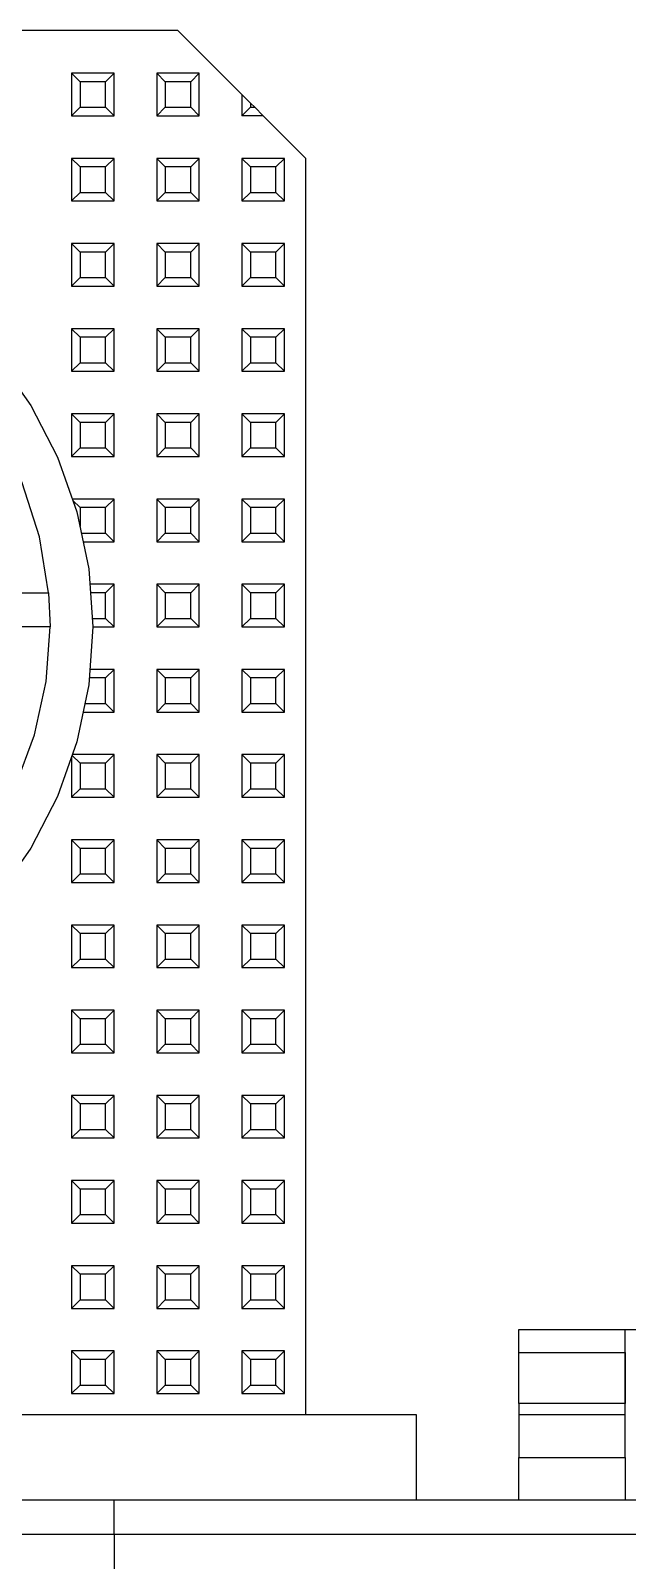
# Model space of a CAD drawing. Header units: millimetres. Extents: x 0 to 156, y 0 to 155.
# Drawn here: x 86.54 to 100.55, y 119.08 to 155 of the extents above; entities that cross this region are included whole.
import ezdxf

# ---------------------------------------------------------------- set-up
doc = ezdxf.new("R2010")
doc.units = ezdxf.units.MM

# ---------------------------------------------------------------- blocks, each defined once
blk = doc.blocks.new('CHINT_70dbcf6fe7c4519691b3c42ff544d895_FACE_0')
at = {"color": 141, "linetype": 'Continuous', "true_color": 0x40d9ff}
for p, q in [((87.7, 153.8), (87.5, 154)), ((87.5, 154), (87.5, 153)), ((88.5, 154), (87.5, 154)), ((87.7, 153.8), (87.7, 153.2)), ((88.3, 153.8), (87.7, 153.8)), ((88.3, 153.8), (88.5, 154)), ((88.3, 153.2), (88.3, 153.8)), ((88.5, 153), (88.5, 154)), ((89.7, 153.8), (89.5, 154)), ((89.5, 154), (89.5, 153)), ((90.5, 154), (89.5, 154)), ((89.7, 153.8), (89.7, 153.2)), ((90.3, 153.8), (89.7, 153.8)), ((90.3, 153.8), (90.5, 154)), ((90.3, 153.2), (90.3, 153.8)), ((90.5, 153), (90.5, 154)), ((87.7, 153.2), (87.5, 153)), ((87.7, 153.2), (88.3, 153.2)), ((88.3, 153.2), (88.5, 153)), ((89.7, 153.2), (89.5, 153)), ((89.7, 153.2), (90.3, 153.2)), ((90.3, 153.2), (90.5, 153)), ((91.7, 153.2), (91.5, 153)), ((91.7, 153.3), (91.7, 153.2)), ((91.7, 153.3), (91.8, 153.2)), ((91.7, 153.2), (91.8, 153.2)), ((87.5, 153), (88.5, 153)), ((89.5, 153), (90.5, 153)), ((87.7, 151.8), (87.5, 152)), ((87.5, 152), (87.5, 151)), ((88.5, 152), (87.5, 152)), ((88.3, 151.8), (88.5, 152)), ((88.5, 151), (88.5, 152)), ((89.7, 151.8), (89.5, 152)), ((89.5, 152), (89.5, 151)), ((90.5, 152), (89.5, 152)), ((90.3, 151.8), (90.5, 152)), ((90.5, 151), (90.5, 152)), ((91.7, 151.8), (91.5, 152)), ((91.5, 152), (91.5, 151)), ((92.5, 152), (91.5, 152)), ((92.3, 151.8), (92.5, 152)), ((92.5, 151), (92.5, 152)), ((87.7, 151.8), (87.7, 151.2)), ((88.3, 151.8), (87.7, 151.8)), ((88.3, 151.2), (88.3, 151.8)), ((89.7, 151.8), (89.7, 151.2)), ((90.3, 151.8), (89.7, 151.8)), ((90.3, 151.2), (90.3, 151.8)), ((91.7, 151.8), (91.7, 151.2)), ((92.3, 151.8), (91.7, 151.8)), ((92.3, 151.2), (92.3, 151.8)), ((87.7, 151.2), (87.5, 151)), ((87.5, 151), (88.5, 151)), ((87.7, 151.2), (88.3, 151.2)), ((88.3, 151.2), (88.5, 151)), ((89.7, 151.2), (89.5, 151)), ((89.5, 151), (90.5, 151)), ((89.7, 151.2), (90.3, 151.2)), ((90.3, 151.2), (90.5, 151)), ((91.7, 151.2), (91.5, 151)), ((91.5, 151), (92.5, 151)), ((91.7, 151.2), (92.3, 151.2)), ((92.3, 151.2), (92.5, 151)), ((87.7, 149.8), (87.5, 150)), ((87.5, 150), (87.5, 149)), ((88.5, 150), (87.5, 150)), ((87.7, 149.8), (87.7, 149.2)), ((88.3, 149.8), (87.7, 149.8)), ((88.3, 149.8), (88.5, 150)), ((88.3, 149.2), (88.3, 149.8)), ((88.5, 149), (88.5, 150)), ((89.7, 149.8), (89.5, 150)), ((89.5, 150), (89.5, 149)), ((90.5, 150), (89.5, 150)), ((89.7, 149.8), (89.7, 149.2)), ((90.3, 149.8), (89.7, 149.8)), ((90.3, 149.8), (90.5, 150)), ((90.3, 149.2), (90.3, 149.8)), ((90.5, 149), (90.5, 150)), ((91.7, 149.8), (91.5, 150)), ((91.5, 150), (91.5, 149)), ((92.5, 150), (91.5, 150)), ((91.7, 149.8), (91.7, 149.2)), ((92.3, 149.8), (91.7, 149.8)), ((92.3, 149.8), (92.5, 150)), ((92.3, 149.2), (92.3, 149.8)), ((92.5, 149), (92.5, 150)), ((87.7, 149.2), (87.5, 149)), ((87.7, 149.2), (88.3, 149.2)), ((88.3, 149.2), (88.5, 149)), ((89.7, 149.2), (89.5, 149)), ((89.7, 149.2), (90.3, 149.2)), ((90.3, 149.2), (90.5, 149)), ((91.7, 149.2), (91.5, 149)), ((91.7, 149.2), (92.3, 149.2)), ((92.3, 149.2), (92.5, 149)), ((87.5, 149), (88.5, 149)), ((89.5, 149), (90.5, 149)), ((91.5, 149), (92.5, 149)), ((87.7, 147.8), (87.5, 148)), ((87.5, 148), (87.5, 147)), ((88.5, 148), (87.5, 148)), ((88.3, 147.8), (88.5, 148)), ((88.5, 147), (88.5, 148)), ((89.7, 147.8), (89.5, 148)), ((89.5, 148), (89.5, 147)), ((90.5, 148), (89.5, 148)), ((90.3, 147.8), (90.5, 148)), ((90.5, 147), (90.5, 148)), ((91.7, 147.8), (91.5, 148)), ((91.5, 148), (91.5, 147)), ((92.5, 148), (91.5, 148)), ((92.3, 147.8), (92.5, 148)), ((92.5, 147), (92.5, 148)), ((87.7, 147.8), (87.7, 147.2)), ((88.3, 147.8), (87.7, 147.8)), ((88.3, 147.2), (88.3, 147.8)), ((89.7, 147.8), (89.7, 147.2)), ((90.3, 147.8), (89.7, 147.8)), ((90.3, 147.2), (90.3, 147.8)), ((91.7, 147.8), (91.7, 147.2)), ((92.3, 147.8), (91.7, 147.8)), ((92.3, 147.2), (92.3, 147.8)), ((87.7, 147.2), (87.5, 147)), ((87.5, 147), (88.5, 147)), ((87.7, 147.2), (88.3, 147.2)), ((88.3, 147.2), (88.5, 147)), ((89.7, 147.2), (89.5, 147)), ((89.5, 147), (90.5, 147)), ((89.7, 147.2), (90.3, 147.2)), ((90.3, 147.2), (90.5, 147)), ((91.7, 147.2), (91.5, 147)), ((91.5, 147), (92.5, 147)), ((91.7, 147.2), (92.3, 147.2)), ((92.3, 147.2), (92.5, 147)), ((87.7, 145.8), (87.5, 146)), ((87.5, 146), (87.5, 145)), ((88.5, 146), (87.5, 146)), ((88.3, 145.8), (88.5, 146)), ((88.5, 145), (88.5, 146)), ((89.7, 145.8), (89.5, 146)), ((89.5, 146), (89.5, 145)), ((90.5, 146), (89.5, 146)), ((90.3, 145.8), (90.5, 146)), ((90.5, 145), (90.5, 146)), ((91.7, 145.8), (91.5, 146)), ((91.5, 146), (91.5, 145)), ((92.5, 146), (91.5, 146)), ((92.3, 145.8), (92.5, 146)), ((92.5, 145), (92.5, 146)), ((87.7, 145.8), (87.7, 145.2)), ((88.3, 145.8), (87.7, 145.8)), ((88.3, 145.2), (88.3, 145.8)), ((89.7, 145.8), (89.7, 145.2)), ((90.3, 145.8), (89.7, 145.8)), ((90.3, 145.2), (90.3, 145.8)), ((91.7, 145.8), (91.7, 145.2)), ((92.3, 145.8), (91.7, 145.8)), ((92.3, 145.2), (92.3, 145.8)), ((87.7, 145.2), (87.5, 145)), ((87.7, 145.2), (88.3, 145.2)), ((88.3, 145.2), (88.5, 145)), ((89.7, 145.2), (89.5, 145)), ((89.7, 145.2), (90.3, 145.2)), ((90.3, 145.2), (90.5, 145)), ((91.7, 145.2), (91.5, 145)), ((91.7, 145.2), (92.3, 145.2)), ((92.3, 145.2), (92.5, 145)), ((87.5, 145), (88.5, 145)), ((89.5, 145), (90.5, 145)), ((91.5, 145), (92.5, 145)), ((88.5, 144), (87.522, 144)), ((87.7, 143.8), (87.534, 143.966)), ((87.7, 143.8), (87.7, 143.357)), ((88.3, 143.8), (87.7, 143.8)), ((88.3, 143.8), (88.5, 144)), ((88.3, 143.2), (88.3, 143.8)), ((88.5, 143), (88.5, 144)), ((89.7, 143.8), (89.5, 144)), ((89.5, 144), (89.5, 143)), ((90.5, 144), (89.5, 144)), ((89.7, 143.8), (89.7, 143.2)), ((90.3, 143.8), (89.7, 143.8)), ((90.3, 143.8), (90.5, 144)), ((90.3, 143.2), (90.3, 143.8)), ((90.5, 143), (90.5, 144)), ((91.7, 143.8), (91.5, 144)), ((91.5, 144), (91.5, 143)), ((92.5, 144), (91.5, 144)), ((91.7, 143.8), (91.7, 143.2)), ((92.3, 143.8), (91.7, 143.8)), ((92.3, 143.8), (92.5, 144)), ((92.3, 143.2), (92.3, 143.8)), ((92.5, 143), (92.5, 144)), ((87.733, 143.2), (88.3, 143.2)), ((87.774, 143), (88.5, 143)), ((88.3, 143.2), (88.5, 143)), ((89.7, 143.2), (89.5, 143)), ((89.5, 143), (90.5, 143)), ((89.7, 143.2), (90.3, 143.2)), ((90.3, 143.2), (90.5, 143)), ((91.7, 143.2), (91.5, 143)), ((91.5, 143), (92.5, 143)), ((91.7, 143.2), (92.3, 143.2)), ((92.3, 143.2), (92.5, 143)), ((88.5, 142), (87.932, 142)), ((88.3, 141.8), (88.5, 142)), ((88.5, 141), (88.5, 142)), ((89.7, 141.8), (89.5, 142)), ((89.5, 142), (89.5, 141)), ((90.5, 142), (89.5, 142)), ((90.3, 141.8), (90.5, 142)), ((90.5, 141), (90.5, 142)), ((91.7, 141.8), (91.5, 142)), ((91.5, 142), (91.5, 141)), ((92.5, 142), (91.5, 142)), ((92.3, 141.8), (92.5, 142)), ((92.5, 141), (92.5, 142)), ((88.3, 141.8), (87.945, 141.8)), ((88.3, 141.2), (88.3, 141.8)), ((89.7, 141.8), (89.7, 141.2)), ((90.3, 141.8), (89.7, 141.8)), ((90.3, 141.2), (90.3, 141.8)), ((91.7, 141.8), (91.7, 141.2)), ((92.3, 141.8), (91.7, 141.8)), ((92.3, 141.2), (92.3, 141.8)), ((87.986, 141.2), (88.3, 141.2)), ((88.3, 141.2), (88.5, 141)), ((89.7, 141.2), (89.5, 141)), ((89.7, 141.2), (90.3, 141.2)), ((90.3, 141.2), (90.5, 141)), ((91.7, 141.2), (91.5, 141)), ((91.7, 141.2), (92.3, 141.2)), ((92.3, 141.2), (92.5, 141)), ((88, 141), (88.5, 141)), ((89.5, 141), (90.5, 141)), ((91.5, 141), (92.5, 141)), ((88.3, 139.8), (87.918, 139.8)), ((88.5, 140), (87.932, 140)), ((88.3, 139.8), (88.5, 140)), ((88.3, 139.2), (88.3, 139.8)), ((88.5, 139), (88.5, 140)), ((89.7, 139.8), (89.5, 140)), ((89.5, 140), (89.5, 139)), ((90.5, 140), (89.5, 140)), ((89.7, 139.8), (89.7, 139.2)), ((90.3, 139.8), (89.7, 139.8)), ((90.3, 139.8), (90.5, 140)), ((90.3, 139.2), (90.3, 139.8)), ((90.5, 139), (90.5, 140)), ((91.7, 139.8), (91.5, 140)), ((91.5, 140), (91.5, 139)), ((92.5, 140), (91.5, 140)), ((91.7, 139.8), (91.7, 139.2)), ((92.3, 139.8), (91.7, 139.8)), ((92.3, 139.8), (92.5, 140)), ((92.3, 139.2), (92.3, 139.8)), ((92.5, 139), (92.5, 140)), ((87.816, 139.2), (88.3, 139.2)), ((88.3, 139.2), (88.5, 139)), ((89.7, 139.2), (89.5, 139)), ((89.7, 139.2), (90.3, 139.2)), ((90.3, 139.2), (90.5, 139)), ((91.7, 139.2), (91.5, 139)), ((91.7, 139.2), (92.3, 139.2)), ((92.3, 139.2), (92.5, 139)), ((87.774, 139), (88.5, 139)), ((89.5, 139), (90.5, 139)), ((91.5, 139), (92.5, 139)), ((87.5, 137.939), (87.5, 137)), ((87.7, 137.8), (87.516, 137.984)), ((88.5, 138), (87.522, 138)), ((88.3, 137.8), (88.5, 138)), ((88.5, 137), (88.5, 138)), ((89.7, 137.8), (89.5, 138)), ((89.5, 138), (89.5, 137)), ((90.5, 138), (89.5, 138)), ((90.3, 137.8), (90.5, 138)), ((90.5, 137), (90.5, 138)), ((91.7, 137.8), (91.5, 138)), ((91.5, 138), (91.5, 137)), ((92.5, 138), (91.5, 138)), ((92.3, 137.8), (92.5, 138)), ((92.5, 137), (92.5, 138)), ((87.7, 137.8), (87.7, 137.2)), ((88.3, 137.8), (87.7, 137.8)), ((88.3, 137.2), (88.3, 137.8)), ((89.7, 137.8), (89.7, 137.2)), ((90.3, 137.8), (89.7, 137.8)), ((90.3, 137.2), (90.3, 137.8)), ((91.7, 137.8), (91.7, 137.2)), ((92.3, 137.8), (91.7, 137.8)), ((92.3, 137.2), (92.3, 137.8)), ((87.7, 137.2), (87.5, 137)), ((87.5, 137), (88.5, 137)), ((87.7, 137.2), (88.3, 137.2)), ((88.3, 137.2), (88.5, 137)), ((89.7, 137.2), (89.5, 137)), ((89.5, 137), (90.5, 137)), ((89.7, 137.2), (90.3, 137.2)), ((90.3, 137.2), (90.5, 137)), ((91.7, 137.2), (91.5, 137)), ((91.5, 137), (92.5, 137)), ((91.7, 137.2), (92.3, 137.2)), ((92.3, 137.2), (92.5, 137)), ((87.7, 135.8), (87.5, 136)), ((87.5, 136), (87.5, 135)), ((88.5, 136), (87.5, 136)), ((87.7, 135.8), (87.7, 135.2)), ((88.3, 135.8), (87.7, 135.8)), ((88.3, 135.8), (88.5, 136)), ((88.3, 135.2), (88.3, 135.8)), ((88.5, 135), (88.5, 136)), ((89.7, 135.8), (89.5, 136)), ((89.5, 136), (89.5, 135)), ((90.5, 136), (89.5, 136)), ((89.7, 135.8), (89.7, 135.2)), ((90.3, 135.8), (89.7, 135.8)), ((90.3, 135.8), (90.5, 136)), ((90.3, 135.2), (90.3, 135.8)), ((90.5, 135), (90.5, 136)), ((91.7, 135.8), (91.5, 136)), ((91.5, 136), (91.5, 135)), ((92.5, 136), (91.5, 136)), ((91.7, 135.8), (91.7, 135.2)), ((92.3, 135.8), (91.7, 135.8)), ((92.3, 135.8), (92.5, 136)), ((92.3, 135.2), (92.3, 135.8)), ((92.5, 135), (92.5, 136)), ((87.7, 135.2), (87.5, 135)), ((87.7, 135.2), (88.3, 135.2)), ((88.3, 135.2), (88.5, 135)), ((89.7, 135.2), (89.5, 135)), ((89.7, 135.2), (90.3, 135.2)), ((90.3, 135.2), (90.5, 135)), ((91.7, 135.2), (91.5, 135)), ((91.7, 135.2), (92.3, 135.2)), ((92.3, 135.2), (92.5, 135)), ((87.5, 135), (88.5, 135)), ((89.5, 135), (90.5, 135)), ((91.5, 135), (92.5, 135)), ((87.7, 133.8), (87.5, 134)), ((87.5, 134), (87.5, 133)), ((88.5, 134), (87.5, 134)), ((88.3, 133.8), (88.5, 134)), ((88.5, 133), (88.5, 134)), ((89.7, 133.8), (89.5, 134)), ((89.5, 134), (89.5, 133)), ((90.5, 134), (89.5, 134)), ((90.3, 133.8), (90.5, 134)), ((90.5, 133), (90.5, 134)), ((91.7, 133.8), (91.5, 134)), ((91.5, 134), (91.5, 133)), ((92.5, 134), (91.5, 134)), ((92.3, 133.8), (92.5, 134)), ((92.5, 133), (92.5, 134)), ((87.7, 133.8), (87.7, 133.2)), ((88.3, 133.8), (87.7, 133.8)), ((88.3, 133.2), (88.3, 133.8)), ((89.7, 133.8), (89.7, 133.2)), ((90.3, 133.8), (89.7, 133.8)), ((90.3, 133.2), (90.3, 133.8)), ((91.7, 133.8), (91.7, 133.2)), ((92.3, 133.8), (91.7, 133.8)), ((92.3, 133.2), (92.3, 133.8)), ((87.7, 133.2), (87.5, 133)), ((87.5, 133), (88.5, 133)), ((87.7, 133.2), (88.3, 133.2)), ((88.3, 133.2), (88.5, 133)), ((89.7, 133.2), (89.5, 133)), ((89.5, 133), (90.5, 133)), ((89.7, 133.2), (90.3, 133.2)), ((90.3, 133.2), (90.5, 133)), ((91.7, 133.2), (91.5, 133)), ((91.5, 133), (92.5, 133)), ((91.7, 133.2), (92.3, 133.2)), ((92.3, 133.2), (92.5, 133)), ((87.7, 131.8), (87.5, 132)), ((87.5, 132), (87.5, 131)), ((88.5, 132), (87.5, 132)), ((88.3, 131.8), (88.5, 132)), ((88.5, 131), (88.5, 132)), ((89.7, 131.8), (89.5, 132)), ((89.5, 132), (89.5, 131)), ((90.5, 132), (89.5, 132)), ((90.3, 131.8), (90.5, 132)), ((90.5, 131), (90.5, 132)), ((91.7, 131.8), (91.5, 132)), ((91.5, 132), (91.5, 131)), ((92.5, 132), (91.5, 132)), ((92.3, 131.8), (92.5, 132)), ((92.5, 131), (92.5, 132)), ((87.7, 131.8), (87.7, 131.2)), ((88.3, 131.8), (87.7, 131.8)), ((88.3, 131.2), (88.3, 131.8)), ((89.7, 131.8), (89.7, 131.2)), ((90.3, 131.8), (89.7, 131.8)), ((90.3, 131.2), (90.3, 131.8)), ((91.7, 131.8), (91.7, 131.2)), ((92.3, 131.8), (91.7, 131.8)), ((92.3, 131.2), (92.3, 131.8)), ((87.7, 131.2), (87.5, 131)), ((87.7, 131.2), (88.3, 131.2)), ((88.3, 131.2), (88.5, 131)), ((89.7, 131.2), (89.5, 131)), ((89.7, 131.2), (90.3, 131.2)), ((90.3, 131.2), (90.5, 131)), ((91.7, 131.2), (91.5, 131)), ((91.7, 131.2), (92.3, 131.2)), ((92.3, 131.2), (92.5, 131)), ((87.5, 131), (88.5, 131)), ((89.5, 131), (90.5, 131)), ((91.5, 131), (92.5, 131)), ((87.7, 129.8), (87.5, 130)), ((87.5, 130), (87.5, 129)), ((88.5, 130), (87.5, 130)), ((87.7, 129.8), (87.7, 129.2)), ((88.3, 129.8), (87.7, 129.8)), ((88.3, 129.8), (88.5, 130)), ((88.3, 129.2), (88.3, 129.8)), ((88.5, 129), (88.5, 130)), ((89.7, 129.8), (89.5, 130)), ((89.5, 130), (89.5, 129)), ((90.5, 130), (89.5, 130)), ((89.7, 129.8), (89.7, 129.2)), ((90.3, 129.8), (89.7, 129.8)), ((90.3, 129.8), (90.5, 130)), ((90.3, 129.2), (90.3, 129.8)), ((90.5, 129), (90.5, 130)), ((91.7, 129.8), (91.5, 130)), ((91.5, 130), (91.5, 129)), ((92.5, 130), (91.5, 130)), ((91.7, 129.8), (91.7, 129.2)), ((92.3, 129.8), (91.7, 129.8)), ((92.3, 129.8), (92.5, 130)), ((92.3, 129.2), (92.3, 129.8)), ((92.5, 129), (92.5, 130)), ((87.7, 129.2), (87.5, 129)), ((87.5, 129), (88.5, 129)), ((87.7, 129.2), (88.3, 129.2)), ((88.3, 129.2), (88.5, 129)), ((89.7, 129.2), (89.5, 129)), ((89.5, 129), (90.5, 129)), ((89.7, 129.2), (90.3, 129.2)), ((90.3, 129.2), (90.5, 129)), ((91.7, 129.2), (91.5, 129)), ((91.5, 129), (92.5, 129)), ((91.7, 129.2), (92.3, 129.2)), ((92.3, 129.2), (92.5, 129)), ((87.7, 127.8), (87.5, 128)), ((87.5, 128), (87.5, 127)), ((88.5, 128), (87.5, 128)), ((88.3, 127.8), (88.5, 128)), ((88.5, 127), (88.5, 128)), ((89.7, 127.8), (89.5, 128)), ((89.5, 128), (89.5, 127)), ((90.5, 128), (89.5, 128)), ((90.3, 127.8), (90.5, 128)), ((90.5, 127), (90.5, 128)), ((91.7, 127.8), (91.5, 128)), ((91.5, 128), (91.5, 127)), ((92.5, 128), (91.5, 128)), ((92.3, 127.8), (92.5, 128)), ((92.5, 127), (92.5, 128)), ((87.7, 127.8), (87.7, 127.2)), ((88.3, 127.8), (87.7, 127.8)), ((88.3, 127.2), (88.3, 127.8)), ((89.7, 127.8), (89.7, 127.2)), ((90.3, 127.8), (89.7, 127.8)), ((90.3, 127.2), (90.3, 127.8)), ((91.7, 127.8), (91.7, 127.2)), ((92.3, 127.8), (91.7, 127.8)), ((92.3, 127.2), (92.3, 127.8)), ((87.7, 127.2), (87.5, 127)), ((87.7, 127.2), (88.3, 127.2)), ((88.3, 127.2), (88.5, 127)), ((89.7, 127.2), (89.5, 127)), ((89.7, 127.2), (90.3, 127.2)), ((90.3, 127.2), (90.5, 127)), ((91.7, 127.2), (91.5, 127)), ((91.7, 127.2), (92.3, 127.2)), ((92.3, 127.2), (92.5, 127)), ((87.5, 127), (88.5, 127)), ((89.5, 127), (90.5, 127)), ((91.5, 127), (92.5, 127)), ((87.7, 125.8), (87.5, 126)), ((87.5, 126), (87.5, 125)), ((88.5, 126), (87.5, 126)), ((87.7, 125.8), (87.7, 125.2)), ((88.3, 125.8), (87.7, 125.8)), ((88.3, 125.8), (88.5, 126)), ((88.3, 125.2), (88.3, 125.8)), ((88.5, 125), (88.5, 126)), ((89.7, 125.8), (89.5, 126)), ((89.5, 126), (89.5, 125)), ((90.5, 126), (89.5, 126)), ((89.7, 125.8), (89.7, 125.2)), ((90.3, 125.8), (89.7, 125.8)), ((90.3, 125.8), (90.5, 126)), ((90.3, 125.2), (90.3, 125.8)), ((90.5, 125), (90.5, 126)), ((91.7, 125.8), (91.5, 126)), ((91.5, 126), (91.5, 125)), ((92.5, 126), (91.5, 126)), ((91.7, 125.8), (91.7, 125.2)), ((92.3, 125.8), (91.7, 125.8)), ((92.3, 125.8), (92.5, 126)), ((92.3, 125.2), (92.3, 125.8)), ((92.5, 125), (92.5, 126)), ((87.7, 125.2), (87.5, 125)), ((87.5, 125), (88.5, 125)), ((87.7, 125.2), (88.3, 125.2)), ((88.3, 125.2), (88.5, 125)), ((89.7, 125.2), (89.5, 125)), ((89.5, 125), (90.5, 125)), ((89.7, 125.2), (90.3, 125.2)), ((90.3, 125.2), (90.5, 125)), ((91.7, 125.2), (91.5, 125)), ((91.5, 125), (92.5, 125)), ((91.7, 125.2), (92.3, 125.2)), ((92.3, 125.2), (92.5, 125)), ((87.7, 123.8), (87.5, 124)), ((87.5, 124), (87.5, 123)), ((88.5, 124), (87.5, 124)), ((88.3, 123.8), (88.5, 124)), ((88.5, 123), (88.5, 124)), ((89.7, 123.8), (89.5, 124)), ((89.5, 124), (89.5, 123)), ((90.5, 124), (89.5, 124)), ((90.3, 123.8), (90.5, 124)), ((90.5, 123), (90.5, 124)), ((91.7, 123.8), (91.5, 124)), ((91.5, 124), (91.5, 123)), ((92.5, 124), (91.5, 124)), ((92.3, 123.8), (92.5, 124)), ((92.5, 123), (92.5, 124)), ((87.7, 123.8), (87.7, 123.2)), ((88.3, 123.8), (87.7, 123.8)), ((88.3, 123.2), (88.3, 123.8)), ((89.7, 123.8), (89.7, 123.2)), ((90.3, 123.8), (89.7, 123.8)), ((90.3, 123.2), (90.3, 123.8)), ((91.7, 123.8), (91.7, 123.2)), ((92.3, 123.8), (91.7, 123.8)), ((92.3, 123.2), (92.3, 123.8)), ((87.7, 123.2), (87.5, 123)), ((87.7, 123.2), (88.3, 123.2)), ((88.3, 123.2), (88.5, 123)), ((89.7, 123.2), (89.5, 123)), ((89.7, 123.2), (90.3, 123.2)), ((90.3, 123.2), (90.5, 123)), ((91.7, 123.2), (91.5, 123)), ((91.7, 123.2), (92.3, 123.2)), ((92.3, 123.2), (92.5, 123)), ((87.5, 123), (88.5, 123)), ((89.5, 123), (90.5, 123)), ((91.5, 123), (92.5, 123)), ((100.5, 122.5), (98, 122.5)), ((100.5, 121.5), (100.5, 120.5)), ((88.5, 120.5), (67.5, 120.5)), ((88.5, 119.7), (88.5, 120.5)), ((67.5, 119.7), (88.5, 119.7))]:
    blk.add_line(p, q, dxfattribs=at)
for points in [[(91.5, 153.5), (90, 155), (66, 155), (64.5, 153.5)], [(91.7, 153.3), (91.5, 153.5), (91.5, 153)], [(91.8, 153.2), (92, 153), (91.5, 153)], [(93, 122.5), (93, 152), (92, 153)], [(68, 141), (68.093, 142.362), (68.371, 143.698), (68.828, 144.984), (69.456, 146.196), (70.243, 147.311), (71.174, 148.308), (72.233, 149.17), (73.399, 149.879), (74.651, 150.423), (75.965, 150.791), (77.318, 150.977), (78.682, 150.977), (80.035, 150.791), (81.349, 150.423), (82.601, 149.879), (83.767, 149.17), (84.826, 148.308), (85.757, 147.311), (86.544, 146.196), (87.172, 144.984), (87.629, 143.698), (87.907, 142.362), (88, 141)], [(86.964, 141.8), (86.748, 143.115), (86.34, 144.383), (85.749, 145.577), (84.988, 146.671), (84.075, 147.641), (83.028, 148.465), (81.87, 149.125), (80.628, 149.608), (79.329, 149.901), (78, 150), (76.671, 149.901), (75.372, 149.608), (74.13, 149.125), (72.972, 148.465), (71.925, 147.641), (71.012, 146.671), (70.251, 145.577), (69.66, 144.383), (69.252, 143.115), (69.036, 141.8)], [(85.538, 141.8), (86.964, 141.8), (87, 141), (84.691, 141), (84, 141)], [(88, 141), (87.907, 139.638), (87.629, 138.302), (87.172, 137.016), (86.544, 135.804), (85.757, 134.689), (84.826, 133.692), (83.767, 132.83), (82.601, 132.121), (81.349, 131.577), (80.035, 131.209), (78.682, 131.023), (77.318, 131.023), (75.965, 131.209), (74.651, 131.577), (73.399, 132.121), (72.233, 132.83), (71.174, 133.692), (70.243, 134.689), (69.456, 135.804), (68.828, 137.016), (68.371, 138.302), (68.093, 139.638), (68, 141)], [(69, 141), (69.092, 139.719), (69.365, 138.464), (69.813, 137.261), (70.429, 136.134), (71.198, 135.106), (72.106, 134.198), (73.134, 133.429), (74.261, 132.813), (75.464, 132.365), (76.719, 132.092), (78, 132), (79.281, 132.092), (80.536, 132.365), (81.739, 132.813), (82.866, 133.429), (83.894, 134.198), (84.802, 135.106), (85.571, 136.134), (86.187, 137.261), (86.635, 138.464), (86.908, 139.719), (87, 141)], [(98, 123.964), (98, 124.259), (98, 124.439), (98, 124.5), (100.5, 124.5)], [(100.5, 121.5), (100.5, 124.439), (100.5, 124.5), (103.5, 124.5), (103.5, 124.439), (103.5, 121.5)], [(100.5, 123.964), (100.5, 124.259), (100.5, 124.439)], [(100.5, 123.964), (100.5, 122.768), (98, 122.768), (98, 123.964), (100.5, 123.964)], [(95.6, 120.5), (95.6, 122.5), (60.4, 122.5), (60.4, 120.5)], [(98, 122.768), (98, 122.621), (98, 122.53), (98, 122.5)], [(98, 122.5), (98, 122.456), (98, 122.327), (98, 122.118), (98, 121.838), (98, 121.5)], [(100.5, 122.5), (100.5, 122.53), (100.5, 122.621), (100.5, 122.768)], [(100.5, 121.5), (100.5, 121.838), (100.5, 122.118), (100.5, 122.327), (100.5, 122.456), (100.5, 122.5)], [(98, 120.5), (98, 121.5), (100.5, 121.5)], [(88.5, 119.7), (107, 119.7), (107, 120.5), (88.5, 120.5)], [(88.5, 119.7), (88.5, 113.5), (88.425, 112.832), (88.203, 112.198), (87.845, 111.63), (87.37, 111.155), (86.802, 110.797), (86.168, 110.575), (85.5, 110.5), (70.5, 110.5), (69.832, 110.575), (69.198, 110.797), (68.63, 111.155), (68.155, 111.63), (67.797, 112.198), (67.575, 112.832), (67.5, 113.5), (67.5, 119.7)]]:
    blk.add_lwpolyline(points, dxfattribs=at)
blk = doc.blocks.new('CHINT_70dbcf6fe7c4519691b3c42ff544d895')
at = {"color": 141, "true_color": 0x40d9ff}
blk.add_blockref('CHINT_70dbcf6fe7c4519691b3c42ff544d895_FACE_0', (0, 0), dxfattribs=at)

msp = doc.modelspace()

# ---------------------------------------------------------------- block references
at = {"color": 141, "true_color": 0x40d9ff}
msp.add_blockref('CHINT_70dbcf6fe7c4519691b3c42ff544d895', (0, 0), dxfattribs=at)

doc.saveas('drawing.dxf')
